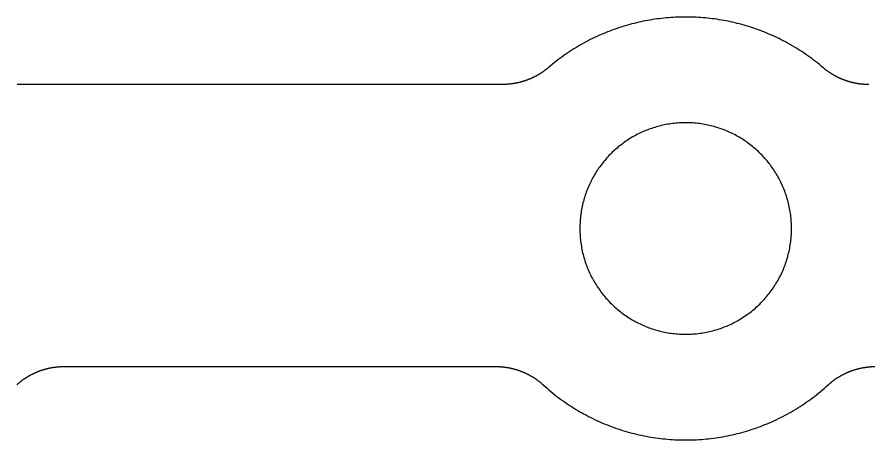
# Model space of a CAD drawing. Extents: x -66 to 66, y -41 to 41.
# Drawn here: x 23.5 to 35.57, y 2.51 to 8.51 of the extents above; entities that cross this region are included whole.
import ezdxf

# ---------------------------------------------------------------- set-up
doc = ezdxf.new("R2010")
doc.units = 0
doc.layers.add('LAYER_1', color=7, linetype='CONTINUOUS')

# ---------------------------------------------------------------- blocks, each defined once
blk = doc.blocks.new('BLOCK_231')
at = {"layer": 'LAYER_1', "color": 7}
blk.add_polyline3d([(23.4984, 3.29388, 0), (23.5027, 3.29778, 0), (23.5071, 3.30164, 0), (23.5115, 3.30547, 0), (23.5159, 3.30928, 0), (23.5203, 3.31306, 0), (23.5248, 3.31682, 0), (23.5293, 3.32054, 0), (23.5337, 3.32424, 0), (23.5382, 3.32791, 0), (23.5428, 3.33155, 0), (23.5473, 3.33516, 0), (23.5519, 3.33875, 0), (23.5565, 3.3423, 0), (23.5611, 3.34583, 0), (23.5657, 3.34933, 0), (23.5703, 3.35281, 0), (23.575, 3.35625, 0), (23.5796, 3.35967, 0), (23.5843, 3.36305, 0), (23.589, 3.36641, 0), (23.5938, 3.36974, 0), (23.5985, 3.37304, 0), (23.6033, 3.37632, 0), (23.6081, 3.37956, 0), (23.6129, 3.38278, 0), (23.6177, 3.38597, 0), (23.6225, 3.38913, 0), (23.6273, 3.39225, 0), (23.6322, 3.39536, 0), (23.6371, 3.39843, 0), (23.642, 3.40147, 0), (23.6469, 3.40448, 0), (23.6518, 3.40747, 0), (23.6568, 3.41042, 0), (23.6617, 3.41335, 0), (23.6667, 3.41625, 0), (23.6717, 3.41911, 0), (23.6767, 3.42195, 0), (23.6817, 3.42476, 0), (23.6867, 3.42754, 0), (23.6918, 3.43029, 0), (23.6969, 3.43301, 0), (23.7019, 3.4357, 0), (23.707, 3.43836, 0), (23.7122, 3.44099, 0), (23.7173, 3.4436, 0), (23.7224, 3.44617, 0), (23.7276, 3.44871, 0), (23.7327, 3.45122, 0), (23.7379, 3.4537, 0), (23.7431, 3.45615, 0), (23.7483, 3.45858, 0), (23.7535, 3.46097, 0), (23.7588, 3.46333, 0), (23.764, 3.46566, 0), (23.7693, 3.46796, 0), (23.7745, 3.47023, 0), (23.7798, 3.47247, 0), (23.7851, 3.47468, 0), (23.7904, 3.47686, 0), (23.7958, 3.47901, 0), (23.8011, 3.48112, 0), (23.8064, 3.48321, 0), (23.8118, 3.48527, 0), (23.8172, 3.48729, 0), (23.8226, 3.48929, 0), (23.8279, 3.49125, 0), (23.8333, 3.49318, 0), (23.8388, 3.49509, 0), (23.8442, 3.49696, 0), (23.8496, 3.4988, 0), (23.8551, 3.50061, 0), (23.8605, 3.50238, 0), (23.866, 3.50413, 0), (23.8715, 3.50585, 0), (23.877, 3.50753, 0), (23.8825, 3.50918, 0), (23.888, 3.5108, 0), (23.8935, 3.51239, 0), (23.899, 3.51395, 0), (23.9046, 3.51548, 0), (23.9101, 3.51697, 0), (23.9157, 3.51843, 0), (23.9212, 3.51986, 0), (23.9268, 3.52126, 0), (23.9324, 3.52263, 0), (23.938, 3.52397, 0), (23.9436, 3.52527, 0), (23.9492, 3.52654, 0), (23.9548, 3.52778, 0), (23.9605, 3.52899, 0), (23.9661, 3.53016, 0), (23.9717, 3.53131, 0), (23.9774, 3.53242, 0), (23.9831, 3.5335, 0), (23.9887, 3.53454, 0), (23.9944, 3.53556, 0), (24.0001, 3.53654, 0), (24.0058, 3.53749, 0), (24.0115, 3.5384, 0), (24.0172, 3.53929, 0), (24.0229, 3.54014, 0), (24.0286, 3.54095, 0), (24.0343, 3.54174, 0), (24.04, 3.54249, 0), (24.0458, 3.54321, 0), (24.0515, 3.5439, 0), (24.0573, 3.54455, 0), (24.063, 3.54517, 0), (24.0688, 3.54576, 0), (24.0745, 3.54631, 0), (24.0803, 3.54684, 0), (24.0861, 3.54732, 0), (24.0919, 3.54778, 0), (24.0977, 3.5482, 0), (24.1034, 3.54859, 0), (24.1092, 3.54894, 0), (24.115, 3.54926, 0), (24.1208, 3.54955, 0), (24.1266, 3.5498, 0), (24.1325, 3.55002, 0), (24.1383, 3.55021, 0), (24.1441, 3.55036, 0), (24.1499, 3.55048, 0), (24.1557, 3.55057, 0), (24.1616, 3.55062, 0), (24.1674, 3.55063, 0)], dxfattribs=at)
blk = doc.blocks.new('BLOCK_232')
at = {"layer": 'LAYER_1', "color": 7}
blk.add_lwpolyline([(24.167, 3.551), (30.284, 3.551)], dxfattribs=at)
blk = doc.blocks.new('BLOCK_233')
at = {"layer": 'LAYER_1', "color": 7}
blk.add_polyline3d([(30.2837, 3.55063, 0), (30.2896, 3.55062, 0), (30.2955, 3.55057, 0), (30.3014, 3.55048, 0), (30.3072, 3.55036, 0), (30.3131, 3.5502, 0), (30.319, 3.55001, 0), (30.3248, 3.54979, 0), (30.3307, 3.54953, 0), (30.3365, 3.54924, 0), (30.3424, 3.54892, 0), (30.3482, 3.54856, 0), (30.354, 3.54816, 0), (30.3599, 3.54773, 0), (30.3657, 3.54727, 0), (30.3715, 3.54678, 0), (30.3773, 3.54625, 0), (30.3831, 3.54568, 0), (30.3889, 3.54509, 0), (30.3947, 3.54446, 0), (30.4005, 3.54379, 0), (30.4063, 3.5431, 0), (30.4121, 3.54237, 0), (30.4179, 3.5416, 0), (30.4236, 3.54081, 0), (30.4294, 3.53997, 0), (30.4351, 3.53911, 0), (30.4409, 3.53821, 0), (30.4466, 3.53728, 0), (30.4523, 3.53632, 0), (30.4581, 3.53532, 0), (30.4638, 3.5343, 0), (30.4695, 3.53323, 0), (30.4752, 3.53214, 0), (30.4809, 3.53101, 0), (30.4866, 3.52985, 0), (30.4922, 3.52866, 0), (30.4979, 3.52743, 0), (30.5036, 3.52617, 0), (30.5092, 3.52488, 0), (30.5149, 3.52356, 0), (30.5205, 3.5222, 0), (30.5261, 3.52081, 0), (30.5317, 3.51939, 0), (30.5373, 3.51794, 0), (30.5429, 3.51646, 0), (30.5485, 3.51494, 0), (30.5541, 3.51339, 0), (30.5597, 3.51181, 0), (30.5652, 3.51019, 0), (30.5708, 3.50855, 0), (30.5763, 3.50687, 0), (30.5819, 3.50516, 0), (30.5874, 3.50342, 0), (30.5929, 3.50165, 0), (30.5984, 3.49985, 0), (30.6039, 3.49801, 0), (30.6093, 3.49614, 0), (30.6148, 3.49424, 0), (30.6202, 3.49231, 0), (30.6257, 3.49035, 0), (30.6311, 3.48836, 0), (30.6365, 3.48633, 0), (30.6419, 3.48428, 0), (30.6473, 3.48219, 0), (30.6527, 3.48007, 0), (30.6581, 3.47792, 0), (30.6634, 3.47574, 0), (30.6688, 3.47353, 0), (30.6741, 3.47129, 0), (30.6794, 3.46902, 0), (30.6847, 3.46671, 0), (30.69, 3.46438, 0), (30.6953, 3.46201, 0), (30.7006, 3.45962, 0), (30.7058, 3.45719, 0), (30.7111, 3.45473, 0), (30.7163, 3.45225, 0), (30.7215, 3.44973, 0), (30.7267, 3.44718, 0), (30.7319, 3.4446, 0), (30.737, 3.44199, 0), (30.7422, 3.43935, 0), (30.7473, 3.43668, 0), (30.7525, 3.43398, 0), (30.7576, 3.43125, 0), (30.7627, 3.42849, 0), (30.7677, 3.4257, 0), (30.7728, 3.42288, 0), (30.7778, 3.42003, 0), (30.7829, 3.41715, 0), (30.7879, 3.41424, 0), (30.7929, 3.4113, 0), (30.7979, 3.40834, 0), (30.8029, 3.40534, 0), (30.8078, 3.40231, 0), (30.8127, 3.39925, 0), (30.8177, 3.39617, 0), (30.8226, 3.39305, 0), (30.8275, 3.3899, 0), (30.8323, 3.38673, 0), (30.8372, 3.38353, 0), (30.842, 3.38029, 0), (30.8468, 3.37703, 0), (30.8516, 3.37374, 0), (30.8564, 3.37042, 0), (30.8612, 3.36707, 0), (30.8659, 3.36369, 0), (30.8707, 3.36028, 0), (30.8754, 3.35685, 0), (30.8801, 3.35338, 0), (30.8847, 3.34989, 0), (30.8894, 3.34637, 0), (30.894, 3.34282, 0), (30.8986, 3.33924, 0), (30.9032, 3.33563, 0), (30.9078, 3.33199, 0), (30.9124, 3.32833, 0), (30.9169, 3.32464, 0), (30.9214, 3.32091, 0), (30.9259, 3.31717, 0), (30.9304, 3.31339, 0), (30.9349, 3.30958, 0), (30.9393, 3.30575, 0), (30.9437, 3.30189, 0), (30.9481, 3.298, 0), (30.9525, 3.29408, 0), (30.9569, 3.29013, 0)], dxfattribs=at)
blk = doc.blocks.new('BLOCK_234')
at = {"layer": 'LAYER_1', "color": 7}
blk.add_polyline3d([(30.9569, 3.29013, 0), (30.984, 3.26571, 0), (31.0114, 3.24168, 0), (31.039, 3.21804, 0), (31.0668, 3.19478, 0), (31.0948, 3.17191, 0), (31.1231, 3.14943, 0), (31.1515, 3.12733, 0), (31.1801, 3.10563, 0), (31.2089, 3.08431, 0), (31.2379, 3.06337, 0), (31.2672, 3.04283, 0), (31.2965, 3.02267, 0), (31.3261, 3.0029, 0), (31.3559, 2.98352, 0), (31.3858, 2.96453, 0), (31.4159, 2.94592, 0), (31.4462, 2.92771, 0), (31.4766, 2.90987, 0), (31.5072, 2.89243, 0), (31.538, 2.87538, 0), (31.5689, 2.85871, 0), (31.5999, 2.84243, 0), (31.6311, 2.82654, 0), (31.6625, 2.81103, 0), (31.694, 2.79591, 0), (31.7256, 2.78118, 0), (31.7574, 2.76684, 0), (31.7892, 2.75289, 0), (31.8213, 2.73932, 0), (31.8534, 2.72614, 0), (31.8857, 2.71335, 0), (31.918, 2.70094, 0), (31.9505, 2.68893, 0), (31.9831, 2.6773, 0), (32.0158, 2.66606, 0), (32.0486, 2.65521, 0), (32.0815, 2.64474, 0), (32.1145, 2.63466, 0), (32.1475, 2.62497, 0), (32.1807, 2.61567, 0), (32.2139, 2.60675, 0), (32.2473, 2.59822, 0), (32.2807, 2.59008, 0), (32.3141, 2.58233, 0), (32.3477, 2.57497, 0), (32.3813, 2.56799, 0), (32.415, 2.5614, 0), (32.4487, 2.5552, 0), (32.4825, 2.54938, 0), (32.5163, 2.54396, 0), (32.5502, 2.53892, 0), (32.5841, 2.53427, 0), (32.6181, 2.53, 0), (32.6521, 2.52613, 0), (32.6862, 2.52264, 0), (32.7202, 2.51954, 0), (32.7543, 2.51682, 0), (32.7884, 2.5145, 0), (32.8226, 2.51256, 0), (32.8567, 2.51101, 0), (32.8909, 2.50985, 0), (32.9251, 2.50907, 0), (32.9593, 2.50868, 0), (32.9935, 2.50868, 0), (33.0276, 2.50907, 0), (33.0618, 2.50985, 0), (33.096, 2.51101, 0), (33.1301, 2.51256, 0), (33.1643, 2.5145, 0), (33.1984, 2.51682, 0), (33.2325, 2.51954, 0), (33.2666, 2.52264, 0), (33.3006, 2.52613, 0), (33.3346, 2.53, 0), (33.3686, 2.53427, 0), (33.4025, 2.53892, 0), (33.4364, 2.54396, 0), (33.4702, 2.54938, 0), (33.504, 2.5552, 0), (33.5377, 2.5614, 0), (33.5714, 2.56799, 0), (33.605, 2.57497, 0), (33.6386, 2.58233, 0), (33.672, 2.59008, 0), (33.7054, 2.59822, 0), (33.7388, 2.60675, 0), (33.772, 2.61567, 0), (33.8052, 2.62497, 0), (33.8383, 2.63466, 0), (33.8712, 2.64474, 0), (33.9041, 2.65521, 0), (33.9369, 2.66606, 0), (33.9696, 2.6773, 0), (34.0022, 2.68893, 0), (34.0347, 2.70094, 0), (34.0671, 2.71335, 0), (34.0993, 2.72614, 0), (34.1315, 2.73932, 0), (34.1635, 2.75289, 0), (34.1954, 2.76684, 0), (34.2271, 2.78118, 0), (34.2587, 2.79591, 0), (34.2902, 2.81103, 0), (34.3216, 2.82654, 0), (34.3528, 2.84243, 0), (34.3838, 2.85871, 0), (34.4148, 2.87538, 0), (34.4455, 2.89243, 0), (34.4761, 2.90987, 0), (34.5065, 2.92771, 0), (34.5368, 2.94592, 0), (34.5669, 2.96453, 0), (34.5968, 2.98352, 0), (34.6266, 3.0029, 0), (34.6562, 3.02267, 0), (34.6856, 3.04283, 0), (34.7148, 3.06337, 0), (34.7438, 3.08431, 0), (34.7726, 3.10563, 0), (34.8012, 3.12733, 0), (34.8297, 3.14943, 0), (34.8579, 3.17191, 0), (34.8859, 3.19478, 0), (34.9137, 3.21804, 0), (34.9413, 3.24168, 0), (34.9687, 3.26571, 0), (34.9958, 3.29013, 0)], dxfattribs=at)
blk = doc.blocks.new('BLOCK_235')
at = {"layer": 'LAYER_1', "color": 7}
blk.add_polyline3d([(34.9958, 3.29013, 0), (35.0002, 3.29408, 0), (35.0046, 3.298, 0), (35.009, 3.30189, 0), (35.0134, 3.30575, 0), (35.0178, 3.30958, 0), (35.0223, 3.31339, 0), (35.0268, 3.31717, 0), (35.0313, 3.32091, 0), (35.0358, 3.32464, 0), (35.0403, 3.32833, 0), (35.0449, 3.33199, 0), (35.0495, 3.33563, 0), (35.0541, 3.33924, 0), (35.0587, 3.34282, 0), (35.0633, 3.34637, 0), (35.068, 3.34989, 0), (35.0727, 3.35338, 0), (35.0774, 3.35685, 0), (35.0821, 3.36028, 0), (35.0868, 3.36369, 0), (35.0915, 3.36707, 0), (35.0963, 3.37042, 0), (35.1011, 3.37374, 0), (35.1059, 3.37703, 0), (35.1107, 3.38029, 0), (35.1155, 3.38353, 0), (35.1204, 3.38673, 0), (35.1253, 3.3899, 0), (35.1302, 3.39305, 0), (35.1351, 3.39617, 0), (35.14, 3.39925, 0), (35.1449, 3.40231, 0), (35.1499, 3.40534, 0), (35.1548, 3.40834, 0), (35.1598, 3.4113, 0), (35.1648, 3.41424, 0), (35.1698, 3.41715, 0), (35.1749, 3.42003, 0), (35.1799, 3.42288, 0), (35.185, 3.4257, 0), (35.1901, 3.42849, 0), (35.1952, 3.43125, 0), (35.2003, 3.43398, 0), (35.2054, 3.43668, 0), (35.2105, 3.43935, 0), (35.2157, 3.44199, 0), (35.2208, 3.4446, 0), (35.226, 3.44718, 0), (35.2312, 3.44973, 0), (35.2364, 3.45225, 0), (35.2417, 3.45473, 0), (35.2469, 3.45719, 0), (35.2521, 3.45962, 0), (35.2574, 3.46201, 0), (35.2627, 3.46438, 0), (35.268, 3.46671, 0), (35.2733, 3.46902, 0), (35.2786, 3.47129, 0), (35.2839, 3.47353, 0), (35.2893, 3.47574, 0), (35.2946, 3.47792, 0), (35.3, 3.48007, 0), (35.3054, 3.48219, 0), (35.3108, 3.48428, 0), (35.3162, 3.48633, 0), (35.3216, 3.48836, 0), (35.327, 3.49035, 0), (35.3325, 3.49231, 0), (35.3379, 3.49424, 0), (35.3434, 3.49614, 0), (35.3489, 3.49801, 0), (35.3543, 3.49985, 0), (35.3598, 3.50165, 0), (35.3653, 3.50342, 0), (35.3709, 3.50516, 0), (35.3764, 3.50687, 0), (35.3819, 3.50855, 0), (35.3875, 3.51019, 0), (35.393, 3.51181, 0), (35.3986, 3.51339, 0), (35.4042, 3.51494, 0), (35.4098, 3.51646, 0), (35.4154, 3.51794, 0), (35.421, 3.51939, 0), (35.4266, 3.52081, 0), (35.4322, 3.5222, 0), (35.4378, 3.52356, 0), (35.4435, 3.52488, 0), (35.4491, 3.52617, 0), (35.4548, 3.52743, 0), (35.4605, 3.52866, 0), (35.4661, 3.52985, 0), (35.4718, 3.53101, 0), (35.4775, 3.53214, 0), (35.4832, 3.53323, 0), (35.4889, 3.5343, 0), (35.4947, 3.53532, 0), (35.5004, 3.53632, 0), (35.5061, 3.53728, 0), (35.5118, 3.53821, 0), (35.5176, 3.53911, 0), (35.5233, 3.53997, 0), (35.5291, 3.54081, 0), (35.5349, 3.5416, 0), (35.5406, 3.54237, 0), (35.5464, 3.5431, 0), (35.5522, 3.54379, 0), (35.558, 3.54446, 0), (35.5638, 3.54509, 0), (35.5696, 3.54568, 0), (35.5754, 3.54625, 0), (35.5812, 3.54678, 0), (35.587, 3.54727, 0), (35.5929, 3.54773, 0), (35.5987, 3.54816, 0), (35.6045, 3.54856, 0), (35.6104, 3.54892, 0), (35.6162, 3.54924, 0), (35.622, 3.54953, 0), (35.6279, 3.54979, 0), (35.6338, 3.55001, 0), (35.6396, 3.5502, 0), (35.6455, 3.55036, 0), (35.6514, 3.55048, 0), (35.6572, 3.55057, 0), (35.6631, 3.55062, 0), (35.669, 3.55063, 0)], dxfattribs=at)
blk = doc.blocks.new('BLOCK_246')
at = {"layer": 'LAYER_1', "color": 1}
blk.add_polyline3d([(34.9244, 7.79013, 0), (34.8978, 7.81258, 0), (34.871, 7.83466, 0), (34.844, 7.85639, 0), (34.8169, 7.87777, 0), (34.7895, 7.89878, 0), (34.762, 7.91944, 0), (34.7343, 7.93975, 0), (34.7064, 7.9597, 0), (34.6783, 7.97929, 0), (34.6501, 7.99853, 0), (34.6217, 8.01741, 0), (34.5932, 8.03594, 0), (34.5645, 8.05411, 0), (34.5356, 8.07192, 0), (34.5066, 8.08938, 0), (34.4774, 8.10648, 0), (34.4481, 8.12322, 0), (34.4186, 8.13961, 0), (34.389, 8.15565, 0), (34.3593, 8.17132, 0), (34.3294, 8.18664, 0), (34.2994, 8.20161, 0), (34.2692, 8.21622, 0), (34.239, 8.23047, 0), (34.2086, 8.24437, 0), (34.1781, 8.25791, 0), (34.1474, 8.27109, 0), (34.1167, 8.28392, 0), (34.0859, 8.29639, 0), (34.0549, 8.30851, 0), (34.0238, 8.32027, 0), (33.9927, 8.33167, 0), (33.9614, 8.34272, 0), (33.9301, 8.35341, 0), (33.8986, 8.36375, 0), (33.8671, 8.37373, 0), (33.8355, 8.38335, 0), (33.8038, 8.39262, 0), (33.772, 8.40153, 0), (33.7401, 8.41009, 0), (33.7082, 8.41829, 0), (33.6762, 8.42613, 0), (33.6441, 8.43362, 0), (33.612, 8.44075, 0), (33.5798, 8.44752, 0), (33.5476, 8.45394, 0), (33.5153, 8.46001, 0), (33.4829, 8.46571, 0), (33.4505, 8.47106, 0), (33.4181, 8.47606, 0), (33.3856, 8.4807, 0), (33.3531, 8.48498, 0), (33.3205, 8.48891, 0), (33.2879, 8.49248, 0), (33.2553, 8.49569, 0), (33.2226, 8.49855, 0), (33.19, 8.50105, 0), (33.1573, 8.5032, 0), (33.1246, 8.50499, 0), (33.0918, 8.50642, 0), (33.0591, 8.5075, 0), (33.0264, 8.50822, 0), (32.9936, 8.50859, 0), (32.9608, 8.50859, 0), (32.9281, 8.50825, 0), (32.8954, 8.50755, 0), (32.8626, 8.50649, 0), (32.8299, 8.50507, 0), (32.7972, 8.5033, 0), (32.7645, 8.50117, 0), (32.7318, 8.49869, 0), (32.6992, 8.49585, 0), (32.6665, 8.49266, 0), (32.6339, 8.4891, 0), (32.6014, 8.4852, 0), (32.5688, 8.48093, 0), (32.5363, 8.47631, 0), (32.5039, 8.47134, 0), (32.4715, 8.466, 0), (32.4391, 8.46032, 0), (32.4068, 8.45427, 0), (32.3746, 8.44787, 0), (32.3424, 8.44111, 0), (32.3103, 8.434, 0), (32.2782, 8.42653, 0), (32.2462, 8.41871, 0), (32.2143, 8.41053, 0), (32.1824, 8.40199, 0), (32.1506, 8.3931, 0), (32.1189, 8.38385, 0), (32.0873, 8.37424, 0), (32.0557, 8.36428, 0), (32.0243, 8.35396, 0), (31.9929, 8.34329, 0), (31.9617, 8.33226, 0), (31.9305, 8.32087, 0), (31.8994, 8.30913, 0), (31.8685, 8.29703, 0), (31.8376, 8.28458, 0), (31.8069, 8.27177, 0), (31.7762, 8.2586, 0), (31.7457, 8.24508, 0), (31.7153, 8.2312, 0), (31.6851, 8.21696, 0), (31.6549, 8.20237, 0), (31.6249, 8.18742, 0), (31.595, 8.17212, 0), (31.5652, 8.15646, 0), (31.5356, 8.14045, 0), (31.5062, 8.12407, 0), (31.4768, 8.10735, 0), (31.4476, 8.09026, 0), (31.4186, 8.07282, 0), (31.3897, 8.05502, 0), (31.361, 8.03687, 0), (31.3324, 8.01836, 0), (31.304, 7.9995, 0), (31.2758, 7.98028, 0), (31.2477, 7.9607, 0), (31.2198, 7.94077, 0), (31.1921, 7.92048, 0), (31.1646, 7.89983, 0), (31.1372, 7.87883, 0), (31.1101, 7.85747, 0), (31.0831, 7.83576, 0), (31.0563, 7.81369, 0), (31.0297, 7.79126, 0)], dxfattribs=at)
blk = doc.blocks.new('BLOCK_247')
at = {"layer": 'LAYER_1', "color": 1}
blk.add_polyline3d([(31.0297, 7.79126, 0), (31.0254, 7.78763, 0), (31.0211, 7.78402, 0), (31.0168, 7.78044, 0), (31.0124, 7.77688, 0), (31.0081, 7.77335, 0), (31.0037, 7.76985, 0), (30.9993, 7.76637, 0), (30.9949, 7.76292, 0), (30.9905, 7.7595, 0), (30.986, 7.7561, 0), (30.9816, 7.75273, 0), (30.9771, 7.74938, 0), (30.9726, 7.74607, 0), (30.9681, 7.74277, 0), (30.9636, 7.73951, 0), (30.959, 7.73627, 0), (30.9544, 7.73305, 0), (30.9499, 7.72987, 0), (30.9453, 7.72671, 0), (30.9407, 7.72358, 0), (30.936, 7.72047, 0), (30.9314, 7.71739, 0), (30.9268, 7.71434, 0), (30.9221, 7.71131, 0), (30.9174, 7.70831, 0), (30.9127, 7.70534, 0), (30.908, 7.7024, 0), (30.9032, 7.69948, 0), (30.8985, 7.69659, 0), (30.8937, 7.69373, 0), (30.889, 7.69089, 0), (30.8842, 7.68808, 0), (30.8794, 7.6853, 0), (30.8745, 7.68255, 0), (30.8697, 7.67982, 0), (30.8649, 7.67712, 0), (30.86, 7.67445, 0), (30.8551, 7.67181, 0), (30.8502, 7.66919, 0), (30.8453, 7.6666, 0), (30.8404, 7.66404, 0), (30.8355, 7.66151, 0), (30.8306, 7.659, 0), (30.8256, 7.65652, 0), (30.8206, 7.65407, 0), (30.8157, 7.65165, 0), (30.8107, 7.64925, 0), (30.8057, 7.64689, 0), (30.8006, 7.64455, 0), (30.7956, 7.64224, 0), (30.7906, 7.63996, 0), (30.7855, 7.6377, 0), (30.7804, 7.63548, 0), (30.7754, 7.63328, 0), (30.7703, 7.63111, 0), (30.7652, 7.62897, 0), (30.7601, 7.62686, 0), (30.7549, 7.62477, 0), (30.7498, 7.62272, 0), (30.7446, 7.62069, 0), (30.7395, 7.61869, 0), (30.7343, 7.61672, 0), (30.7291, 7.61478, 0), (30.7239, 7.61287, 0), (30.7187, 7.61098, 0), (30.7135, 7.60913, 0), (30.7083, 7.6073, 0), (30.7031, 7.6055, 0), (30.6978, 7.60373, 0), (30.6926, 7.60199, 0), (30.6873, 7.60028, 0), (30.6821, 7.5986, 0), (30.6768, 7.59695, 0), (30.6715, 7.59532, 0), (30.6662, 7.59373, 0), (30.6609, 7.59217, 0), (30.6556, 7.59063, 0), (30.6502, 7.58912, 0), (30.6449, 7.58765, 0), (30.6395, 7.5862, 0), (30.6342, 7.58478, 0), (30.6288, 7.58339, 0), (30.6235, 7.58203, 0), (30.6181, 7.5807, 0), (30.6127, 7.5794, 0), (30.6073, 7.57813, 0), (30.6019, 7.57689, 0), (30.5965, 7.57568, 0), (30.5911, 7.5745, 0), (30.5856, 7.57335, 0), (30.5802, 7.57223, 0), (30.5748, 7.57113, 0), (30.5693, 7.57007, 0), (30.5639, 7.56904, 0), (30.5584, 7.56804, 0), (30.5529, 7.56707, 0), (30.5475, 7.56613, 0), (30.542, 7.56522, 0), (30.5365, 7.56433, 0), (30.531, 7.56348, 0), (30.5255, 7.56266, 0), (30.52, 7.56187, 0), (30.5145, 7.56111, 0), (30.509, 7.56039, 0), (30.5035, 7.55969, 0), (30.4979, 7.55902, 0), (30.4924, 7.55838, 0), (30.4869, 7.55778, 0), (30.4813, 7.5572, 0), (30.4758, 7.55666, 0), (30.4702, 7.55614, 0), (30.4646, 7.55566, 0), (30.4591, 7.5552, 0), (30.4535, 7.55478, 0), (30.4479, 7.55439, 0), (30.4424, 7.55403, 0), (30.4368, 7.5537, 0), (30.4312, 7.55341, 0), (30.4256, 7.55314, 0), (30.42, 7.5529, 0), (30.4144, 7.5527, 0), (30.4088, 7.55253, 0), (30.4032, 7.55239, 0), (30.3976, 7.55228, 0), (30.392, 7.5522, 0), (30.3864, 7.55215, 0), (30.3808, 7.55213, 0)], dxfattribs=at)
blk = doc.blocks.new('BLOCK_248')
at = {"layer": 'LAYER_1', "color": 1}
blk.add_lwpolyline([(30.381, 7.552), (23.5, 7.551)], dxfattribs=at)
blk = doc.blocks.new('BLOCK_257')
at = {"layer": 'LAYER_1', "color": 1}
blk.add_polyline3d([(35.5737, 7.55063, 0), (35.5681, 7.55065, 0), (35.5625, 7.5507, 0), (35.5569, 7.55078, 0), (35.5512, 7.55089, 0), (35.5456, 7.55103, 0), (35.54, 7.5512, 0), (35.5344, 7.55141, 0), (35.5288, 7.55164, 0), (35.5232, 7.55191, 0), (35.5176, 7.55221, 0), (35.5121, 7.55254, 0), (35.5065, 7.5529, 0), (35.5009, 7.55329, 0), (35.4953, 7.55371, 0), (35.4898, 7.55416, 0), (35.4842, 7.55465, 0), (35.4786, 7.55516, 0), (35.4731, 7.55571, 0), (35.4675, 7.55629, 0), (35.462, 7.55689, 0), (35.4564, 7.55753, 0), (35.4509, 7.5582, 0), (35.4454, 7.5589, 0), (35.4399, 7.55963, 0), (35.4344, 7.56039, 0), (35.4288, 7.56118, 0), (35.4233, 7.562, 0), (35.4178, 7.56285, 0), (35.4123, 7.56374, 0), (35.4069, 7.56465, 0), (35.4014, 7.56559, 0), (35.3959, 7.56657, 0), (35.3904, 7.56757, 0), (35.385, 7.5686, 0), (35.3795, 7.56966, 0), (35.3741, 7.57076, 0), (35.3687, 7.57188, 0), (35.3632, 7.57303, 0), (35.3578, 7.57422, 0), (35.3524, 7.57543, 0), (35.347, 7.57667, 0), (35.3416, 7.57795, 0), (35.3362, 7.57925, 0), (35.3308, 7.58058, 0), (35.3254, 7.58194, 0), (35.3201, 7.58333, 0), (35.3147, 7.58475, 0), (35.3094, 7.5862, 0), (35.304, 7.58768, 0), (35.2987, 7.58919, 0), (35.2934, 7.59073, 0), (35.2881, 7.5923, 0), (35.2828, 7.59389, 0), (35.2775, 7.59552, 0), (35.2722, 7.59718, 0), (35.2669, 7.59886, 0), (35.2616, 7.60057, 0), (35.2564, 7.60232, 0), (35.2511, 7.60409, 0), (35.2459, 7.60589, 0), (35.2407, 7.60772, 0), (35.2355, 7.60958, 0), (35.2303, 7.61146, 0), (35.2251, 7.61338, 0), (35.2199, 7.61532, 0), (35.2147, 7.6173, 0), (35.2095, 7.6193, 0), (35.2044, 7.62133, 0), (35.1993, 7.62339, 0), (35.1941, 7.62548, 0), (35.189, 7.62759, 0), (35.1839, 7.62974, 0), (35.1788, 7.63191, 0), (35.1737, 7.63411, 0), (35.1687, 7.63634, 0), (35.1636, 7.6386, 0), (35.1586, 7.64088, 0), (35.1535, 7.6432, 0), (35.1485, 7.64554, 0), (35.1435, 7.64791, 0), (35.1385, 7.65031, 0), (35.1335, 7.65273, 0), (35.1285, 7.65519, 0), (35.1236, 7.65767, 0), (35.1186, 7.66018, 0), (35.1137, 7.66272, 0), (35.1088, 7.66528, 0), (35.1039, 7.66788, 0), (35.099, 7.6705, 0), (35.0941, 7.67315, 0), (35.0892, 7.67582, 0), (35.0844, 7.67852, 0), (35.0796, 7.68126, 0), (35.0747, 7.68401, 0), (35.0699, 7.6868, 0), (35.0651, 7.68961, 0), (35.0604, 7.69245, 0), (35.0556, 7.69532, 0), (35.0508, 7.69822, 0), (35.0461, 7.70114, 0), (35.0414, 7.70409, 0), (35.0367, 7.70706, 0), (35.032, 7.71007, 0), (35.0273, 7.7131, 0), (35.0227, 7.71615, 0), (35.018, 7.71924, 0), (35.0134, 7.72235, 0), (35.0088, 7.72549, 0), (35.0042, 7.72865, 0), (34.9996, 7.73184, 0), (34.9951, 7.73506, 0), (34.9905, 7.7383, 0), (34.986, 7.74157, 0), (34.9815, 7.74487, 0), (34.977, 7.7482, 0), (34.9725, 7.75155, 0), (34.968, 7.75492, 0), (34.9636, 7.75833, 0), (34.9592, 7.76176, 0), (34.9547, 7.76521, 0), (34.9504, 7.76869, 0), (34.946, 7.7722, 0), (34.9416, 7.77574, 0), (34.9373, 7.7793, 0), (34.933, 7.78288, 0), (34.9287, 7.7865, 0), (34.9244, 7.79013, 0)], dxfattribs=at)
blk = doc.blocks.new('BLOCK_323')
at = {"layer": 'LAYER_1', "color": 1}
blk.add_polyline3d([(34.4764, 5.50863, 0), (34.4762, 5.53291, 0), (34.4756, 5.55709, 0), (34.4746, 5.58117, 0), (34.4733, 5.60515, 0), (34.4716, 5.62904, 0), (34.4695, 5.65282, 0), (34.4671, 5.67649, 0), (34.4643, 5.70005, 0), (34.4611, 5.72349, 0), (34.4576, 5.74683, 0), (34.4537, 5.77004, 0), (34.4494, 5.79313, 0), (34.4448, 5.81609, 0), (34.4399, 5.83893, 0), (34.4346, 5.86164, 0), (34.429, 5.88421, 0), (34.423, 5.90665, 0), (34.4167, 5.92895, 0), (34.41, 5.9511, 0), (34.4031, 5.97311, 0), (34.3958, 5.99498, 0), (34.3881, 6.01669, 0), (34.3802, 6.03825, 0), (34.3719, 6.05965, 0), (34.3633, 6.08089, 0), (34.3544, 6.10197, 0), (34.3452, 6.12288, 0), (34.3357, 6.14363, 0), (34.3259, 6.1642, 0), (34.3158, 6.1846, 0), (34.3054, 6.20483, 0), (34.2946, 6.22487, 0), (34.2836, 6.24473, 0), (34.2723, 6.26441, 0), (34.2607, 6.2839, 0), (34.2489, 6.30319, 0), (34.2367, 6.32229, 0), (34.2243, 6.3412, 0), (34.2116, 6.3599, 0), (34.1986, 6.3784, 0), (34.1853, 6.3967, 0), (34.1718, 6.41479, 0), (34.158, 6.43266, 0), (34.144, 6.45032, 0), (34.1297, 6.46777, 0), (34.1151, 6.48499, 0), (34.1003, 6.50199, 0), (34.0853, 6.51876, 0), (34.07, 6.53531, 0), (34.0544, 6.55162, 0), (34.0386, 6.5677, 0), (34.0226, 6.58354, 0), (34.0063, 6.59914, 0), (33.9898, 6.6145, 0), (33.9731, 6.62961, 0), (33.9561, 6.64447, 0), (33.939, 6.65908, 0), (33.9216, 6.67343, 0), (33.9039, 6.68753, 0), (33.8861, 6.70136, 0), (33.8681, 6.71493, 0), (33.8498, 6.72824, 0), (33.8313, 6.74128, 0), (33.8127, 6.75404, 0), (33.7938, 6.76653, 0), (33.7748, 6.77874, 0), (33.7555, 6.79066, 0), (33.736, 6.80231, 0), (33.7164, 6.81367, 0), (33.6966, 6.82474, 0), (33.6766, 6.83551, 0), (33.6564, 6.84599, 0), (33.636, 6.85617, 0), (33.6155, 6.86605, 0), (33.5948, 6.87563, 0), (33.5739, 6.8849, 0), (33.5528, 6.89386, 0), (33.5316, 6.9025, 0), (33.5103, 6.91083, 0), (33.4887, 6.91885, 0), (33.4671, 6.92654, 0), (33.4452, 6.9339, 0), (33.4232, 6.94094, 0), (33.4011, 6.94765, 0), (33.3788, 6.95402, 0), (33.3564, 6.96006, 0), (33.3339, 6.96576, 0), (33.3112, 6.97112, 0), (33.2884, 6.97613, 0), (33.2655, 6.9808, 0), (33.2424, 6.98512, 0), (33.2192, 6.98908, 0), (33.1959, 6.99268, 0), (33.1725, 6.99593, 0), (33.1489, 6.99882, 0), (33.1253, 7.00133, 0), (33.1015, 7.00349, 0), (33.0777, 7.00527, 0), (33.0537, 7.00668, 0), (33.0296, 7.00771, 0), (33.0055, 7.00836, 0), (32.9812, 7.00863, 0), (32.9569, 7.00851, 0), (32.9327, 7.00801, 0), (32.9086, 7.00713, 0), (32.8846, 7.00588, 0), (32.8607, 7.00424, 0), (32.8369, 7.00224, 0), (32.8132, 6.99987, 0), (32.7896, 6.99713, 0), (32.7662, 6.99403, 0), (32.7428, 6.99056, 0), (32.7196, 6.98674, 0), (32.6965, 6.98257, 0), (32.6735, 6.97804, 0), (32.6506, 6.97317, 0), (32.6279, 6.96795, 0), (32.6053, 6.96238, 0), (32.5828, 6.95648, 0), (32.5605, 6.95024, 0), (32.5383, 6.94366, 0), (32.5163, 6.93676, 0), (32.4944, 6.92952, 0), (32.4726, 6.92196, 0), (32.451, 6.91408, 0), (32.4296, 6.90587, 0), (32.4083, 6.89735, 0), (32.3872, 6.88852, 0), (32.3663, 6.87937, 0), (32.3455, 6.86992, 0), (32.3249, 6.86016, 0), (32.3045, 6.8501, 0), (32.2842, 6.83974, 0), (32.2641, 6.82908, 0), (32.2442, 6.81813, 0), (32.2245, 6.80689, 0), (32.205, 6.79536, 0), (32.1856, 6.78354, 0), (32.1665, 6.77144, 0), (32.1476, 6.75907, 0), (32.1288, 6.74641, 0), (32.1103, 6.73349, 0), (32.0919, 6.72029, 0), (32.0738, 6.70682, 0), (32.0559, 6.69309, 0), (32.0382, 6.6791, 0), (32.0207, 6.66485, 0), (32.0034, 6.65034, 0), (31.9864, 6.63558, 0), (31.9696, 6.62057, 0), (31.953, 6.60531, 0), (31.9366, 6.58981, 0), (31.9205, 6.57406, 0), (31.9046, 6.55808, 0), (31.889, 6.54186, 0), (31.8735, 6.52541, 0), (31.8584, 6.50873, 0), (31.8435, 6.49182, 0), (31.8288, 6.47468, 0), (31.8144, 6.45733, 0), (31.8003, 6.43975, 0), (31.7864, 6.42196, 0), (31.7728, 6.40396, 0), (31.7594, 6.38575, 0), (31.7463, 6.36733, 0), (31.7335, 6.3487, 0), (31.7209, 6.32988, 0), (31.7087, 6.31086, 0), (31.6967, 6.29164, 0), (31.685, 6.27223, 0), (31.6736, 6.25263, 0), (31.6624, 6.23284, 0), (31.6516, 6.21287, 0), (31.6411, 6.19271, 0), (31.6308, 6.17238, 0), (31.6209, 6.15188, 0), (31.6113, 6.1312, 0), (31.6019, 6.11035, 0), (31.5929, 6.08934, 0), (31.5842, 6.06816, 0), (31.5758, 6.04682, 0), (31.5677, 6.02533, 0), (31.56, 6.00368, 0), (31.5525, 5.98188, 0), (31.5454, 5.95992, 0), (31.5387, 5.93783, 0), (31.5322, 5.91558, 0), (31.5261, 5.8932, 0), (31.5203, 5.87068, 0), (31.5149, 5.84803, 0), (31.5098, 5.82524, 0), (31.5051, 5.80233, 0), (31.5007, 5.77929, 0), (31.4967, 5.75612, 0), (31.493, 5.73284, 0), (31.4897, 5.70944, 0), (31.4867, 5.68592, 0), (31.4841, 5.6623, 0), (31.4819, 5.63856, 0), (31.4801, 5.61472, 0), (31.4786, 5.59078, 0), (31.4775, 5.56673, 0), (31.4767, 5.54259, 0), (31.4764, 5.51835, 0), (31.4764, 5.49406, 0), (31.4769, 5.46984, 0), (31.4777, 5.44572, 0), (31.4788, 5.4217, 0), (31.4804, 5.39777, 0), (31.4823, 5.37395, 0), (31.4846, 5.35024, 0), (31.4873, 5.32663, 0), (31.4903, 5.30314, 0), (31.4937, 5.27976, 0), (31.4975, 5.2565, 0), (31.5016, 5.23336, 0), (31.506, 5.21035, 0), (31.5108, 5.18746, 0), (31.516, 5.1647, 0), (31.5215, 5.14207, 0), (31.5273, 5.11958, 0), (31.5335, 5.09723, 0), (31.54, 5.07501, 0), (31.5468, 5.05294, 0), (31.554, 5.03102, 0), (31.5615, 5.00925, 0), (31.5693, 4.98763, 0), (31.5775, 4.96616, 0), (31.5859, 4.94486, 0), (31.5947, 4.92371, 0), (31.6038, 4.90273, 0), (31.6132, 4.88192, 0), (31.6229, 4.86128, 0), (31.6329, 4.84081, 0), (31.6432, 4.82051, 0), (31.6538, 4.80039, 0), (31.6646, 4.78046, 0), (31.6758, 4.76071, 0), (31.6873, 4.74115, 0), (31.6991, 4.72177, 0), (31.7111, 4.70259, 0), (31.7234, 4.68361, 0), (31.736, 4.66482, 0), (31.7489, 4.64624, 0), (31.762, 4.62786, 0), (31.7755, 4.60969, 0), (31.7891, 4.59173, 0), (31.8031, 4.57398, 0), (31.8173, 4.55645, 0), (31.8317, 4.53914, 0), (31.8464, 4.52205, 0), (31.8614, 4.50519, 0), (31.8766, 4.48855, 0), (31.8921, 4.47214, 0), (31.9078, 4.45597, 0), (31.9237, 4.44004, 0), (31.9399, 4.42434, 0), (31.9563, 4.40888, 0), (31.9729, 4.39368, 0), (31.9898, 4.37871, 0), (32.0069, 4.364, 0), (32.0242, 4.34955, 0), (32.0417, 4.33535, 0), (32.0595, 4.32141, 0), (32.0774, 4.30773, 0), (32.0956, 4.29432, 0), (32.114, 4.28118, 0), (32.1325, 4.2683, 0), (32.1513, 4.2557, 0), (32.1703, 4.24338, 0), (32.1895, 4.23134, 0), (32.2089, 4.21958, 0), (32.2284, 4.20811, 0), (32.2482, 4.19693, 0), (32.2681, 4.18603, 0), (32.2882, 4.17543, 0), (32.3085, 4.16513, 0), (32.329, 4.15513, 0), (32.3496, 4.14543, 0), (32.3705, 4.13604, 0), (32.3914, 4.12696, 0), (32.4126, 4.11819, 0), (32.4339, 4.10973, 0), (32.4554, 4.10159, 0), (32.477, 4.09377, 0), (32.4987, 4.08627, 0), (32.5207, 4.0791, 0), (32.5427, 4.07226, 0), (32.5649, 4.06576, 0), (32.5873, 4.05958, 0), (32.6098, 4.05375, 0), (32.6324, 4.04825, 0), (32.6552, 4.0431, 0), (32.6781, 4.03829, 0), (32.7011, 4.03384, 0), (32.7242, 4.02973, 0), (32.7475, 4.02598, 0), (32.7709, 4.02259, 0), (32.7944, 4.01956, 0), (32.818, 4.0169, 0), (32.8417, 4.0146, 0), (32.8655, 4.01267, 0), (32.8894, 4.01111, 0), (32.9134, 4.00993, 0), (32.9376, 4.00913, 0), (32.9618, 4.0087, 0), (32.9861, 4.00867, 0), (33.0103, 4.00901, 0), (33.0345, 4.00974, 0), (33.0585, 4.01085, 0), (33.0824, 4.01233, 0), (33.1063, 4.01418, 0), (33.13, 4.01641, 0), (33.1536, 4.019, 0), (33.1772, 4.02196, 0), (33.2006, 4.02528, 0), (33.2238, 4.02896, 0), (33.247, 4.03299, 0), (33.2701, 4.03737, 0), (33.293, 4.04211, 0), (33.3158, 4.04719, 0), (33.3384, 4.05262, 0), (33.3609, 4.05839, 0), (33.3833, 4.06449, 0), (33.4055, 4.07094, 0), (33.4276, 4.07771, 0), (33.4496, 4.08481, 0), (33.4714, 4.09225, 0), (33.4931, 4.1, 0), (33.5145, 4.10808, 0), (33.5359, 4.11647, 0), (33.5571, 4.12518, 0), (33.5781, 4.1342, 0), (33.5989, 4.14353, 0), (33.6196, 4.15317, 0), (33.6401, 4.16311, 0), (33.6604, 4.17335, 0), (33.6806, 4.18389, 0), (33.7006, 4.19472, 0), (33.7203, 4.20585, 0), (33.74, 4.21727, 0), (33.7594, 4.22897, 0), (33.7786, 4.24095, 0), (33.7976, 4.25322, 0), (33.8164, 4.26576, 0), (33.8351, 4.27858, 0), (33.8535, 4.29167, 0), (33.8717, 4.30503, 0), (33.8897, 4.31865, 0), (33.9075, 4.33254, 0), (33.9251, 4.34669, 0), (33.9424, 4.36109, 0), (33.9595, 4.37575, 0), (33.9765, 4.39066, 0), (33.9931, 4.40582, 0), (34.0096, 4.42123, 0), (34.0258, 4.43688, 0), (34.0418, 4.45277, 0), (34.0575, 4.46889, 0), (34.073, 4.48525, 0), (34.0883, 4.50184, 0), (34.1033, 4.51866, 0), (34.1181, 4.53571, 0), (34.1326, 4.55297, 0), (34.1468, 4.57046, 0), (34.1608, 4.58817, 0), (34.1745, 4.60608, 0), (34.188, 4.62421, 0), (34.2012, 4.64255, 0), (34.2141, 4.66109, 0), (34.2268, 4.67984, 0), (34.2392, 4.69878, 0), (34.2513, 4.71792, 0), (34.2631, 4.73726, 0), (34.2746, 4.75678, 0), (34.2859, 4.77649, 0), (34.2968, 4.79639, 0), (34.3075, 4.81647, 0), (34.3178, 4.83673, 0), (34.3279, 4.85717, 0), (34.3376, 4.87778, 0), (34.3471, 4.89856, 0), (34.3562, 4.9195, 0), (34.3651, 4.94062, 0), (34.3736, 4.96189, 0), (34.3818, 4.98332, 0), (34.3897, 5.00491, 0), (34.3972, 5.02665, 0), (34.4045, 5.04855, 0), (34.4114, 5.07059, 0), (34.418, 5.09277, 0), (34.4242, 5.1151, 0), (34.4301, 5.13756, 0), (34.4357, 5.16016, 0), (34.4409, 5.1829, 0), (34.4458, 5.20576, 0), (34.4503, 5.22875, 0), (34.4545, 5.25186, 0), (34.4583, 5.2751, 0), (34.4617, 5.29846, 0), (34.4649, 5.32193, 0), (34.4676, 5.34551, 0), (34.47, 5.3692, 0), (34.472, 5.393, 0), (34.4736, 5.4169, 0), (34.4749, 5.44091, 0), (34.4757, 5.46501, 0), (34.4762, 5.48921, 0), (34.4764, 5.50863, 0), (34.4764, 5.50863, 0), (34.4764, 5.50863, 0), (34.4764, 5.50863, 0), (34.4764, 5.50863, 0), (34.4764, 5.50863, 0), (34.4764, 5.50863, 0), (34.4764, 5.50863, 0), (34.4764, 5.50863, 0), (34.4764, 5.50863, 0), (34.4764, 5.50863, 0), (34.4764, 5.50863, 0), (34.4764, 5.50863, 0), (34.4764, 5.50863, 0), (34.4764, 5.50863, 0), (34.4764, 5.50863, 0), (34.4764, 5.50863, 0), (34.4764, 5.50863, 0), (34.4764, 5.50863, 0), (34.4764, 5.50863, 0), (34.4764, 5.50863, 0), (34.4764, 5.50863, 0), (34.4764, 5.50863, 0), (34.4764, 5.50863, 0), (34.4764, 5.50863, 0), (34.4764, 5.50863, 0), (34.4764, 5.50863, 0), (34.4764, 5.50863, 0), (34.4764, 5.50863, 0), (34.4764, 5.50863, 0), (34.4764, 5.50863, 0), (34.4764, 5.50863, 0), (34.4764, 5.50863, 0), (34.4764, 5.50863, 0), (34.4764, 5.50863, 0), (34.4764, 5.50863, 0), (34.4764, 5.50863, 0), (34.4764, 5.50863, 0), (34.4764, 5.50863, 0), (34.4764, 5.50863, 0), (34.4764, 5.50863, 0), (34.4764, 5.50863, 0), (34.4764, 5.50863, 0), (34.4764, 5.50863, 0), (34.4764, 5.50863, 0), (34.4764, 5.50863, 0), (34.4764, 5.50863, 0), (34.4764, 5.50863, 0), (34.4764, 5.50863, 0), (34.4764, 5.50863, 0), (34.4764, 5.50863, 0), (34.4764, 5.50863, 0), (34.4764, 5.50863, 0), (34.4764, 5.50863, 0), (34.4764, 5.50863, 0), (34.4764, 5.50863, 0), (34.4764, 5.50863, 0), (34.4764, 5.50863, 0), (34.4764, 5.50863, 0), (34.4764, 5.50863, 0), (34.4764, 5.50863, 0), (34.4764, 5.50863, 0), (34.4764, 5.50863, 0), (34.4764, 5.50863, 0), (34.4764, 5.50863, 0), (34.4764, 5.50863, 0), (34.4764, 5.50863, 0), (34.4764, 5.50863, 0), (34.4764, 5.50863, 0), (34.4764, 5.50863, 0), (34.4764, 5.50863, 0), (34.4764, 5.50863, 0), (34.4764, 5.50863, 0), (34.4764, 5.50863, 0), (34.4764, 5.50863, 0), (34.4764, 5.50863, 0), (34.4764, 5.50863, 0), (34.4764, 5.50863, 0), (34.4764, 5.50863, 0), (34.4764, 5.50863, 0), (34.4764, 5.50863, 0), (34.4764, 5.50863, 0), (34.4764, 5.50863, 0), (34.4764, 5.50863, 0), (34.4764, 5.50863, 0), (34.4764, 5.50863, 0), (34.4764, 5.50863, 0), (34.4764, 5.50863, 0), (34.4764, 5.50863, 0), (34.4764, 5.50863, 0), (34.4764, 5.50863, 0), (34.4764, 5.50863, 0), (34.4764, 5.50863, 0), (34.4764, 5.50863, 0), (34.4764, 5.50863, 0), (34.4764, 5.50863, 0), (34.4764, 5.50863, 0), (34.4764, 5.50863, 0), (34.4764, 5.50863, 0), (34.4764, 5.50863, 0), (34.4764, 5.50863, 0), (34.4764, 5.50863, 0), (34.4764, 5.50863, 0)], dxfattribs=at)
blk = doc.blocks.new('BLOCK_2')
at = {"layer": 'LAYER_1'}
for name in ['BLOCK_246', 'BLOCK_247', 'BLOCK_257', 'BLOCK_248', 'BLOCK_323', 'BLOCK_231', 'BLOCK_232', 'BLOCK_233', 'BLOCK_235', 'BLOCK_234']:
    blk.add_blockref(name, (0, 0), dxfattribs=at)

msp = doc.modelspace()

# ---------------------------------------------------------------- block references
at = {"layer": 'LAYER_1'}
msp.add_blockref('BLOCK_2', (0, 0), dxfattribs=at)

doc.saveas('drawing.dxf')
